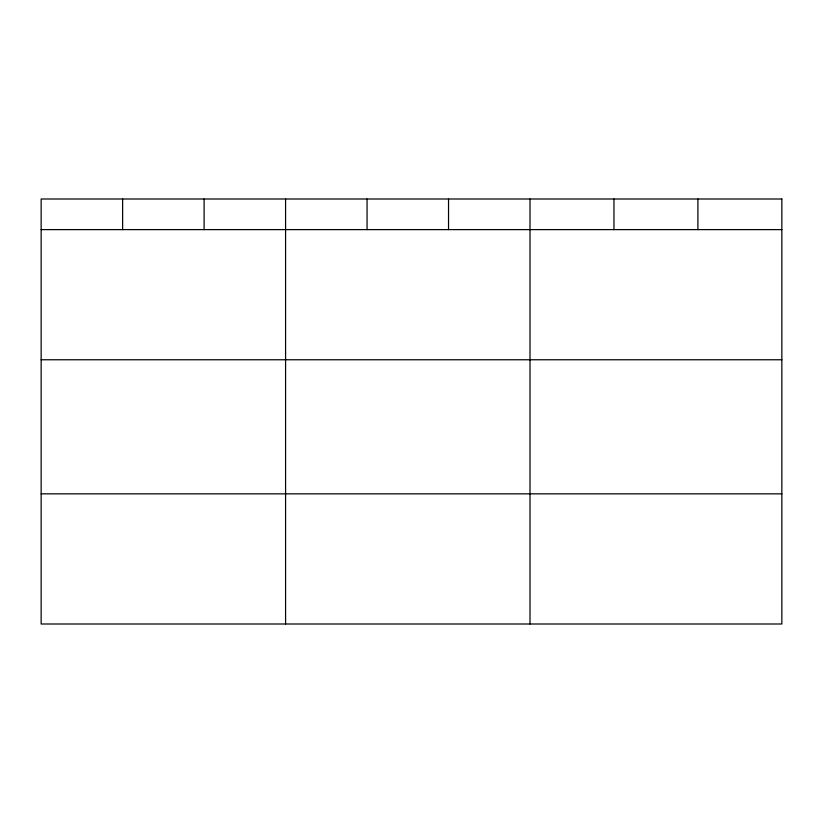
<?xml version="1.0" encoding="UTF-8"?>
<svg xmlns="http://www.w3.org/2000/svg" width="823" height="823" viewBox="0 0 823 823"><rect width="100%" height="100%" fill="white"/><g stroke="black" fill="none" stroke-linecap="round" stroke-linejoin="round"><path stroke-width="1.23" d="M41.15 229.617L781.85 229.617M41.15 359.764L781.85 359.764M41.15 493.851L781.85 493.851M697.904 199.001L697.904 229.617M613.958 199.001L613.958 229.617M530.012 199.001L530.012 623.999M448.535 199.001L448.535 229.617M367.058 199.001L367.058 229.617M285.581 199.001L285.581 623.999M204.104 199.001L204.104 229.617M122.627 199.001L122.627 229.617M781.85 199.001L41.15 199.001L41.15 623.999L781.85 623.999L781.85 199.001"/></g></svg>
